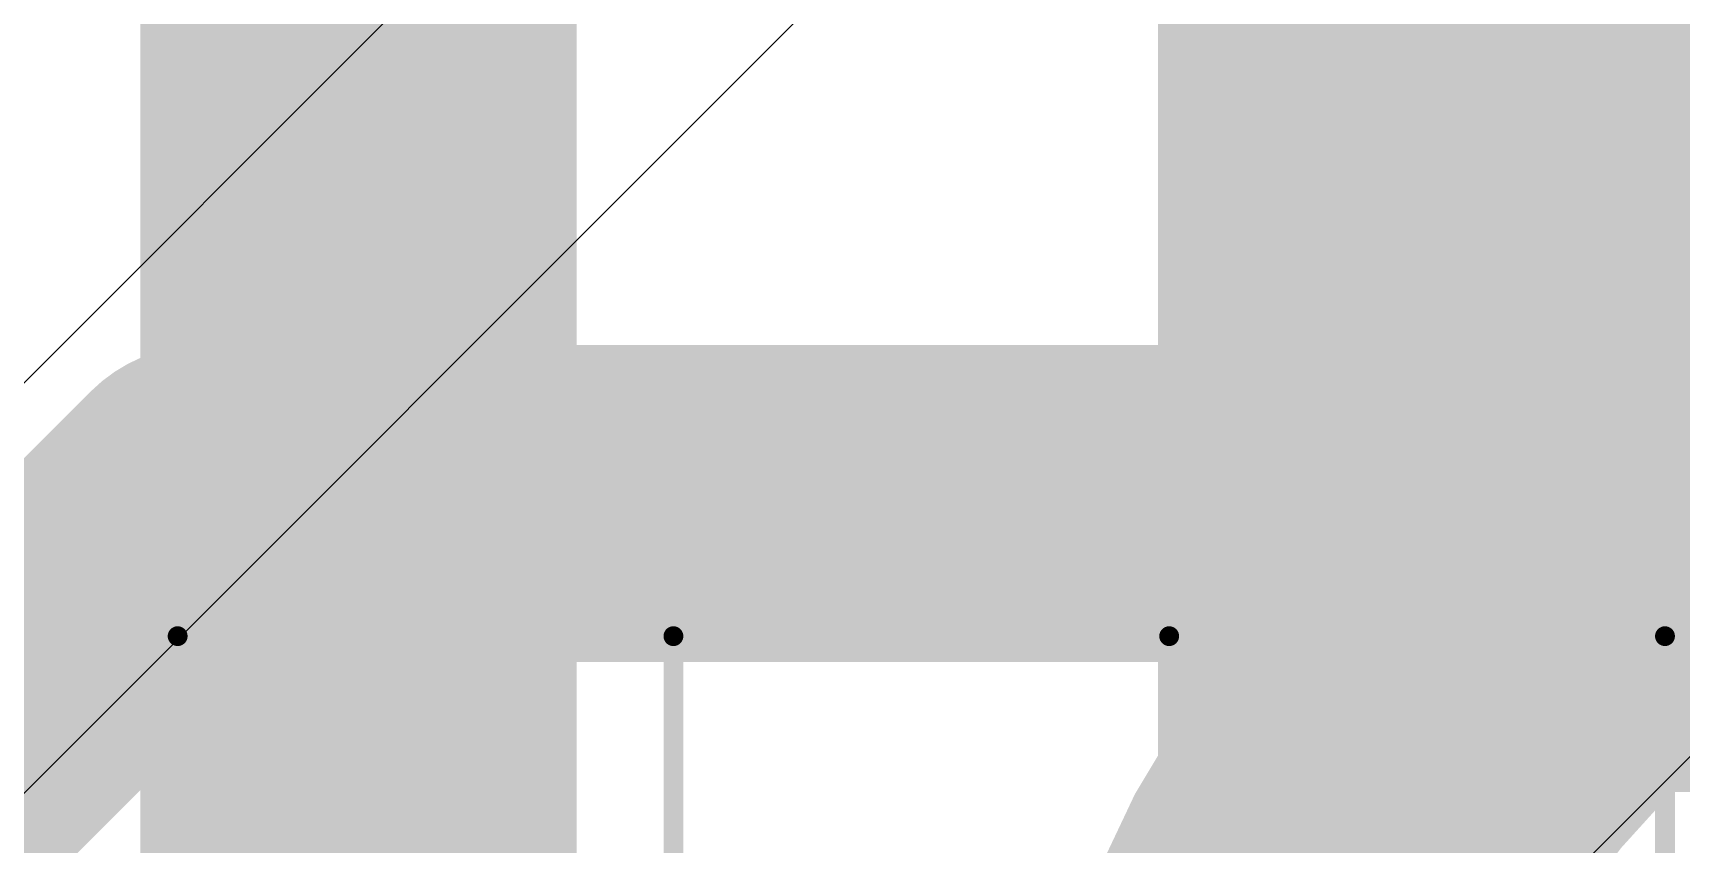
# Model space of a CAD drawing. Header units: inches. Extents: x -6 to 5433, y -4 to 5447.
# Drawn here: x 21.663 to 22.719, y 28.402 to 28.922 of the extents above; entities that cross this region are included whole.
import ezdxf

# ---------------------------------------------------------------- set-up
doc = ezdxf.new("R2010")
doc.units = ezdxf.units.IN
for name, color, linetype in [('Bottom Layer', 5, 'Continuous'), ('Ground', 16, 'Continuous'), ('Mechanical 4', 56, 'Continuous'), ('Top Layer', 1, 'Continuous'), ('Top Paste', 8, 'Continuous'), ('Top Solder', 216, 'Continuous')]:
    doc.layers.add(name, color=color, linetype=linetype)

# ---------------------------------------------------------------- blocks, each defined once
blk = doc.blocks.new('TL3340AF160QG_33')
at = {"layer": 'Top Solder'}
blk.add_line((0.7722387399999999, 1.95276216), (-5441.50524092, 5436.595934), dxfattribs=at)
blk = doc.blocks.new('WQFN_30_EP_2_5_4_5__43')
at = {"layer": 'Top Solder'}
for p in [(-1.45009616, -1.95417948), (-0.9381997999999999, -2.4882348)]:
    blk.add_line(p, (-5421.17972658, -5430.60739378), dxfattribs=at)
blk = doc.blocks.new('QTH_030_01_L_D_A_K_TR_154')
at = {"layer": 'Top Layer'}
blk.add_hatch(color=1, dxfattribs=at).paths.add_polyline_path([(-9.714999619999999, 0.32000063), (-7.17499962, 0.32000063), (-7.17499962, -0.32000063), (-9.714999619999999, -0.32000063)])
at = {"layer": 'Top Paste'}
blk.add_hatch(color=8, dxfattribs=at).paths.add_polyline_path([(-9.714999619999999, 0.32000063), (-7.17499962, 0.32000063), (-7.17499962, -0.32000063), (-9.714999619999999, -0.32000063)])
at = {"layer": 'Top Solder'}
blk.add_hatch(color=216, dxfattribs=at).paths.add_polyline_path([(-9.81659962, 0.42160063), (-7.07339962, 0.42160063), (-7.07339962, -0.42160063), (-9.81659962, -0.42160063)])

msp = doc.modelspace()

# ---------------------------------------------------------------- linework, layer by layer
at = {"layer": 'Bottom Layer'}
for points in [[(21.87198064, 27.97254248, 0.2794, 0.2794, 0), (21.87198064, 29.65487592, 0.2794, 0.2794, 0)], [(22.40538064, 28.02054594, 0.2794, 0.2794, -0.4142135623730951), (23.14198064, 28.75714594, 0.2794, 0.2794, 0)]]:
    msp.add_lwpolyline(points, format="xyseb", dxfattribs=at)
at = {"layer": 'Ground'}
for points in [[(19.56059842, 26.40823014, 0.2032, 0.2032, 0), (21.77231358, 28.6199453, 0.2032, 0.2032, 0)], [(21.77231358, 28.6199453, 0.2032, 0.2032, 0), (26.9689453, 28.6199453, 0.2032, 0.2032, 0)]]:
    msp.add_lwpolyline(points, format="xyseb", dxfattribs=at)
msp.add_lwpolyline([(21.72151358, 28.6199453, 0.1016, 0.1016, 1), (21.82311358, 28.6199453, 0.1016, 0.1016, 1)], format="xyseb", close=True, dxfattribs=at)
msp.add_lwpolyline([(21.72151358, 28.6199453, 0.1016, 0.1016, 1), (21.82311358, 28.6199453, 0.1016, 0.1016, 1)], format="xyseb", close=True, dxfattribs=at)
at = {"layer": 'Mechanical 4'}
for points in [[(21.7561541, 28.53494674, 0.0127, 0.0127, 0), (22.0736541, 28.53494674, 0.0127, 0.0127, 0)], [(21.7561541, 28.06494514, 0.0127, 0.0127, 0), (21.7561541, 28.53494674, 0.0127, 0.0127, 0)], [(22.0736541, 28.06494514, 0.0127, 0.0127, 0), (22.0736541, 28.53494674, 0.0127, 0.0127, 0)], [(22.3911541, 28.53494674, 0.0127, 0.0127, 0), (22.7086541, 28.53494674, 0.0127, 0.0127, 0)], [(22.3911541, 28.06494514, 0.0127, 0.0127, 0), (22.3911541, 28.53494674, 0.0127, 0.0127, 0)], [(22.7086541, 28.06494514, 0.0127, 0.0127, 0), (22.7086541, 28.53494674, 0.0127, 0.0127, 0)]]:
    msp.add_lwpolyline(points, format="xyseb", dxfattribs=at)
for points in [[(21.7529791, 28.53494674, 0.00635, 0.00635, 1), (21.7593291, 28.53494674, 0.00635, 0.00635, 1)], [(21.7529791, 28.53494674, 0.00635, 0.00635, 1), (21.7593291, 28.53494674, 0.00635, 0.00635, 1)], [(22.0704791, 28.53494674, 0.00635, 0.00635, 1), (22.0768291, 28.53494674, 0.00635, 0.00635, 1)], [(22.0704791, 28.53494674, 0.00635, 0.00635, 1), (22.0768291, 28.53494674, 0.00635, 0.00635, 1)], [(22.3879791, 28.53494674, 0.00635, 0.00635, 1), (22.3943291, 28.53494674, 0.00635, 0.00635, 1)], [(22.3879791, 28.53494674, 0.00635, 0.00635, 1), (22.3943291, 28.53494674, 0.00635, 0.00635, 1)], [(22.7054791, 28.53494674, 0.00635, 0.00635, 1), (22.7118291, 28.53494674, 0.00635, 0.00635, 1)], [(22.7054791, 28.53494674, 0.00635, 0.00635, 1), (22.7118291, 28.53494674, 0.00635, 0.00635, 1)]]:
    msp.add_lwpolyline(points, format="xyseb", close=True, dxfattribs=at)

# ---------------------------------------------------------------- block references
for name, p, rotation in [('TL3340AF160QG_33', (-3.743799979999999, 5.98786712), 270), ('WQFN_30_EP_2_5_4_5__43', (11.67240744, 16.88571426), 180), ('QTH_030_01_L_D_A_K_TR_154', (15.3105993, 28.85674696), 180)]:
    msp.add_blockref(name, p, dxfattribs=dict(rotation=rotation))

doc.saveas('drawing.dxf')
